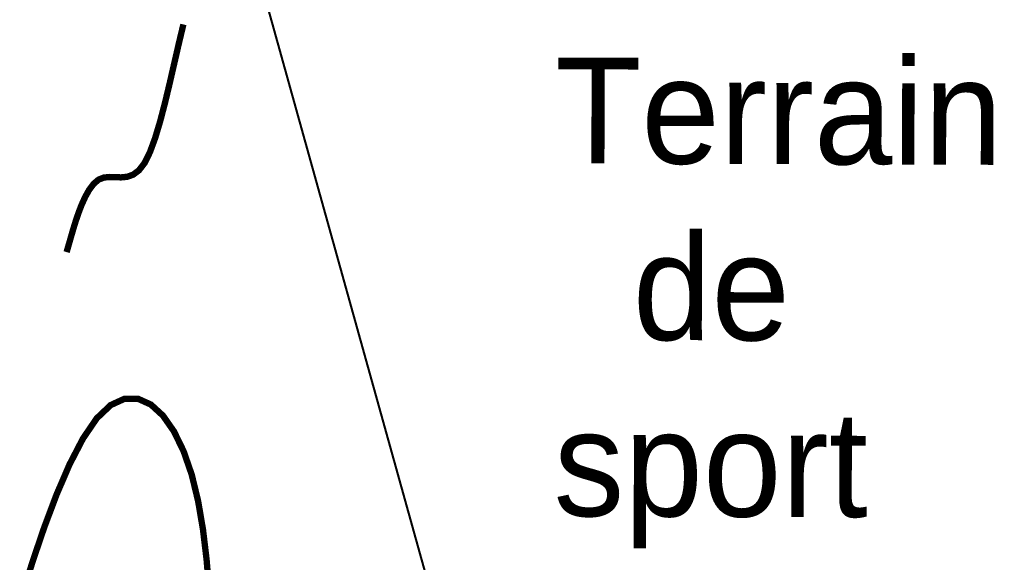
# Model space of a CAD drawing. Header units: metres. Extents: x 64 to 796628, y 142 to 671743.
# Drawn here: x 141.46 to 187.53, y 349.68 to 375.35 of the extents above; entities that cross this region are included whole.
import ezdxf

# ---------------------------------------------------------------- set-up
doc = ezdxf.new("R2010")
doc.units = ezdxf.units.M
doc.header["$LTSCALE"] = 2
doc.layers.add('COURBE PRINCIPALE', color=246, linetype='Continuous')
doc.layers.add('texte', color=7, linetype='Continuous')

msp = doc.modelspace()

# ---------------------------------------------------------------- linework, layer by layer
msp.add_line((165.396328797078, 332.2024719396389), (152.766226458052, 377.4977891243428))
msp.add_line((165.396328797078, 332.2024719396389), (152.766226458052, 377.4977891243428))
msp.add_line((165.396328797078, 332.2024719396389), (152.766226458052, 377.4977891243428))
msp.add_line((165.396328797078, 332.2024719396389), (152.766226458052, 377.4977891243428))
msp.add_line((165.396328797078, 332.2024719396389), (152.766226458052, 377.4977891243428))
at = {"layer": 'COURBE PRINCIPALE', "const_width": 0.3, "flags": 128}
for points, elevation in [([(143.6844216918487, 364.3558576210302), (143.6848491718208, 364.3573418597474), (143.6878415320332, 364.3677315303606), (143.695963652726, 364.3959320649404), (143.711780413965, 364.4508488953828), (143.7378566960485, 364.5413874535838), (143.7767573790422, 364.6764531716138), (143.8310473432446, 364.8649514813691), (143.9032914688376, 365.1157878147454), (143.9955906109915, 365.4326843419361), (144.108189524364, 365.7986301867307), (144.2408689388337, 366.1914312109833), (144.3934095840466, 366.5888932764896), (144.5655921897066, 366.9688222450453), (144.757197485518, 367.3090239785046), (144.968006201301, 367.5873043388377), (145.1977990667017, 367.7814691878406), (145.4457257654665, 367.8789332207192), (145.7084117975699, 367.9055464663792), (145.9818516169705, 367.8967677867871), (146.2620396776854, 367.8880560440842), (146.5449704337896, 367.9148701004118), (146.8266383391835, 368.0126688178528), (147.1030378478843, 368.2169110584904), (147.3701634139086, 368.5630556844657), (147.6250163932361, 369.0756630032223), (147.8686257503957, 369.7356991031223), (148.1030273517624, 370.5132315180048), (148.3302570638277, 371.3783277815922), (148.5523507529667, 372.3010554275492), (148.7713442857873, 373.2514819897145), (148.9892735285482, 374.199675001811), (149.2081743478573, 375.1157019975611)], 44.99999999999216), ([(143.6844216918487, 364.3558576210302), (143.6848491718208, 364.3573418597474), (143.6878415320332, 364.3677315303606), (143.695963652726, 364.3959320649404), (143.711780413965, 364.4508488953828), (143.7378566960485, 364.5413874535838), (143.7767573790422, 364.6764531716138), (143.8310473432446, 364.8649514813691), (143.9032914688376, 365.1157878147454), (143.9955906109915, 365.4326843419361), (144.108189524364, 365.7986301867307), (144.2408689388337, 366.1914312109833), (144.3934095840466, 366.5888932764896), (144.5655921897066, 366.9688222450453), (144.757197485518, 367.3090239785046), (144.968006201301, 367.5873043388377), (145.1977990667017, 367.7814691878406), (145.4457257654665, 367.8789332207192), (145.7084117975699, 367.9055464663792), (145.9818516169705, 367.8967677867871), (146.2620396776854, 367.8880560440842), (146.5449704337896, 367.9148701004118), (146.8266383391835, 368.0126688178528), (147.1030378478843, 368.2169110584904), (147.3701634139086, 368.5630556844657), (147.6250163932361, 369.0756630032223), (147.8686257503957, 369.7356991031223), (148.1030273517624, 370.5132315180048), (148.3302570638277, 371.3783277815922), (148.5523507529667, 372.3010554275492), (148.7713442857873, 373.2514819897145), (148.9892735285482, 374.199675001811), (149.2081743478573, 375.1157019975611)], 44.99999999999216), ([(143.6844216918487, 364.3558576210302), (143.6848491718208, 364.3573418597474), (143.6878415320332, 364.3677315303606), (143.695963652726, 364.3959320649404), (143.711780413965, 364.4508488953828), (143.7378566960485, 364.5413874535838), (143.7767573790422, 364.6764531716138), (143.8310473432446, 364.8649514813691), (143.9032914688376, 365.1157878147454), (143.9955906109915, 365.4326843419361), (144.108189524364, 365.7986301867307), (144.2408689388337, 366.1914312109833), (144.3934095840466, 366.5888932764896), (144.5655921897066, 366.9688222450453), (144.757197485518, 367.3090239785046), (144.968006201301, 367.5873043388377), (145.1977990667017, 367.7814691878406), (145.4457257654665, 367.8789332207192), (145.7084117975699, 367.9055464663792), (145.9818516169705, 367.8967677867871), (146.2620396776854, 367.8880560440842), (146.5449704337896, 367.9148701004118), (146.8266383391835, 368.0126688178528), (147.1030378478843, 368.2169110584904), (147.3701634139086, 368.5630556844657), (147.6250163932361, 369.0756630032223), (147.8686257503957, 369.7356991031223), (148.1030273517624, 370.5132315180048), (148.3302570638277, 371.3783277815922), (148.5523507529667, 372.3010554275492), (148.7713442857873, 373.2514819897145), (148.9892735285482, 374.199675001811), (149.2081743478573, 375.1157019975611)], 44.99999999999216), ([(143.6844216918487, 364.3558576210302), (143.6848491718208, 364.3573418597474), (143.6878415320332, 364.3677315303606), (143.695963652726, 364.3959320649404), (143.711780413965, 364.4508488953828), (143.7378566960485, 364.5413874535838), (143.7767573790422, 364.6764531716138), (143.8310473432446, 364.8649514813691), (143.9032914688376, 365.1157878147454), (143.9955906109915, 365.4326843419361), (144.108189524364, 365.7986301867307), (144.2408689388337, 366.1914312109833), (144.3934095840466, 366.5888932764896), (144.5655921897066, 366.9688222450453), (144.757197485518, 367.3090239785046), (144.968006201301, 367.5873043388377), (145.1977990667017, 367.7814691878406), (145.4457257654665, 367.8789332207192), (145.7084117975699, 367.9055464663792), (145.9818516169705, 367.8967677867871), (146.2620396776854, 367.8880560440842), (146.5449704337896, 367.9148701004118), (146.8266383391835, 368.0126688178528), (147.1030378478843, 368.2169110584904), (147.3701634139086, 368.5630556844657), (147.6250163932361, 369.0756630032223), (147.8686257503957, 369.7356991031223), (148.1030273517624, 370.5132315180048), (148.3302570638277, 371.3783277815922), (148.5523507529667, 372.3010554275492), (148.7713442857873, 373.2514819897145), (148.9892735285482, 374.199675001811), (149.2081743478573, 375.1157019975611)], 44.99999999999216), ([(143.6844216918487, 364.3558576210302), (143.6848491718208, 364.3573418597474), (143.6878415320332, 364.3677315303606), (143.695963652726, 364.3959320649404), (143.711780413965, 364.4508488953828), (143.7378566960485, 364.5413874535838), (143.7767573790422, 364.6764531716138), (143.8310473432446, 364.8649514813691), (143.9032914688376, 365.1157878147454), (143.9955906109915, 365.4326843419361), (144.108189524364, 365.7986301867307), (144.2408689388337, 366.1914312109833), (144.3934095840466, 366.5888932764896), (144.5655921897066, 366.9688222450453), (144.757197485518, 367.3090239785046), (144.968006201301, 367.5873043388377), (145.1977990667017, 367.7814691878406), (145.4457257654665, 367.8789332207192), (145.7084117975699, 367.9055464663792), (145.9818516169705, 367.8967677867871), (146.2620396776854, 367.8880560440842), (146.5449704337896, 367.9148701004118), (146.8266383391835, 368.0126688178528), (147.1030378478843, 368.2169110584904), (147.3701634139086, 368.5630556844657), (147.6250163932361, 369.0756630032223), (147.8686257503957, 369.7356991031223), (148.1030273517624, 370.5132315180048), (148.3302570638277, 371.3783277815922), (148.5523507529667, 372.3010554275492), (148.7713442857873, 373.2514819897145), (148.9892735285482, 374.199675001811), (149.2081743478573, 375.1157019975611)], 44.99999999999216), ([(141.6050797872974, 348.2340209897042), (142.0906368959493, 349.7725033512355), (142.627974543351, 351.351125516779), (143.2079712839129, 352.8916686923143), (143.8215056724528, 354.315914083821), (144.4594562635555, 355.5456428972788), (145.1127016119224, 356.5026363386672), (145.7717467092241, 357.1260215408651), (146.4256022962306, 357.4243093440558), (147.0629055505649, 357.4233565151475), (147.6722936501408, 357.1490198212226), (148.2424037726394, 356.6271560293638), (148.7618730959164, 355.8836219064791), (149.2193387977111, 354.9442742195928), (149.603438055821, 353.8349697357875), (149.9067049107196, 352.5840380316034), (150.1372608536419, 351.2296999213535), (150.307124238441, 349.8126490291573), (150.4283134191444, 348.3735789790184)], 45.99999999998977), ([(141.6050797872974, 348.2340209897042), (142.0906368959493, 349.7725033512355), (142.627974543351, 351.351125516779), (143.2079712839129, 352.8916686923143), (143.8215056724528, 354.315914083821), (144.4594562635555, 355.5456428972788), (145.1127016119224, 356.5026363386672), (145.7717467092241, 357.1260215408651), (146.4256022962306, 357.4243093440558), (147.0629055505649, 357.4233565151475), (147.6722936501408, 357.1490198212226), (148.2424037726394, 356.6271560293638), (148.7618730959164, 355.8836219064791), (149.2193387977111, 354.9442742195928), (149.603438055821, 353.8349697357875), (149.9067049107196, 352.5840380316034), (150.1372608536419, 351.2296999213535), (150.307124238441, 349.8126490291573), (150.4283134191444, 348.3735789790184)], 45.99999999998977), ([(141.6050797872974, 348.2340209897042), (142.0906368959493, 349.7725033512355), (142.627974543351, 351.351125516779), (143.2079712839129, 352.8916686923143), (143.8215056724528, 354.315914083821), (144.4594562635555, 355.5456428972788), (145.1127016119224, 356.5026363386672), (145.7717467092241, 357.1260215408651), (146.4256022962306, 357.4243093440558), (147.0629055505649, 357.4233565151475), (147.6722936501408, 357.1490198212226), (148.2424037726394, 356.6271560293638), (148.7618730959164, 355.8836219064791), (149.2193387977111, 354.9442742195928), (149.603438055821, 353.8349697357875), (149.9067049107196, 352.5840380316034), (150.1372608536419, 351.2296999213535), (150.307124238441, 349.8126490291573), (150.4283134191444, 348.3735789790184)], 45.99999999998977), ([(141.6050797872974, 348.2340209897042), (142.0906368959493, 349.7725033512355), (142.627974543351, 351.351125516779), (143.2079712839129, 352.8916686923143), (143.8215056724528, 354.315914083821), (144.4594562635555, 355.5456428972788), (145.1127016119224, 356.5026363386672), (145.7717467092241, 357.1260215408651), (146.4256022962306, 357.4243093440558), (147.0629055505649, 357.4233565151475), (147.6722936501408, 357.1490198212226), (148.2424037726394, 356.6271560293638), (148.7618730959164, 355.8836219064791), (149.2193387977111, 354.9442742195928), (149.603438055821, 353.8349697357875), (149.9067049107196, 352.5840380316034), (150.1372608536419, 351.2296999213535), (150.307124238441, 349.8126490291573), (150.4283134191444, 348.3735789790184)], 45.99999999998977), ([(141.6050797872974, 348.2340209897042), (142.0906368959493, 349.7725033512355), (142.627974543351, 351.351125516779), (143.2079712839129, 352.8916686923143), (143.8215056724528, 354.315914083821), (144.4594562635555, 355.5456428972788), (145.1127016119224, 356.5026363386672), (145.7717467092241, 357.1260215408651), (146.4256022962306, 357.4243093440558), (147.0629055505649, 357.4233565151475), (147.6722936501408, 357.1490198212226), (148.2424037726394, 356.6271560293638), (148.7618730959164, 355.8836219064791), (149.2193387977111, 354.9442742195928), (149.603438055821, 353.8349697357875), (149.9067049107196, 352.5840380316034), (150.1372608536419, 351.2296999213535), (150.307124238441, 349.8126490291573), (150.4283134191444, 348.3735789790184)], 45.99999999998977)]:
    msp.add_lwpolyline(points, dxfattribs=dict(at, elevation=elevation))

# ---------------------------------------------------------------- texts
at = {"layer": 'texte', "insert": (166.7937085089886, 373.5522680694952), "char_height": 4.999999999999998, "width": 224.6607185185783, "attachment_point": 1, "rotation": 359.7998209391058}
msp.add_mtext('Terrain\\P  de\\Psport', dxfattribs=at)
msp.add_mtext('Terrain\\P  de\\Psport', dxfattribs=at)
msp.add_mtext('Terrain\\P  de\\Psport', dxfattribs=at)
msp.add_mtext('Terrain\\P  de\\Psport', dxfattribs=at)
msp.add_mtext('Terrain\\P  de\\Psport', dxfattribs=at)

doc.saveas('drawing.dxf')
